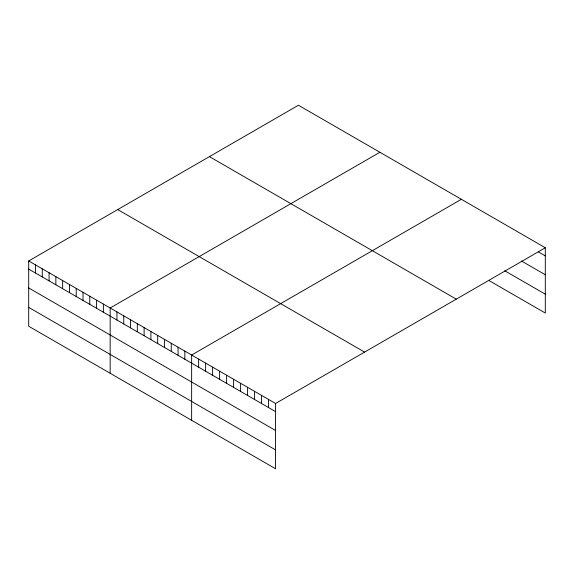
<?xml version="1.0" encoding="UTF-8"?>
<svg xmlns="http://www.w3.org/2000/svg" width="574" height="574" viewBox="0 0 574 574"><rect width="100%" height="100%" fill="white"/><g stroke="black" fill="none" stroke-linecap="round" stroke-linejoin="round"><path stroke-width="0.86" d="M28.7 260.962L275.57 403.486L275.57 468.764L28.7 326.24L28.7 260.962L298.43 105.236L545.3 247.76L545.3 313.038L489.342 280.736M379.895 152.268L110.165 307.994L110.165 373.272M461.367 199.3L191.637 355.026L191.637 420.304M275.57 403.486L545.3 247.76M538.304 251.85L545.3 255.889M521.515 261.019L545.3 274.752M504.733 270.756L545.3 294.182M209.417 156.623L456.287 299.154M117.713 209.567L364.583 352.099M28.7 269.091L275.57 411.615M28.7 287.947L275.57 430.478M28.7 307.377L275.57 449.908M268.575 399.454L268.575 407.583M261.579 395.414L261.579 403.544M254.583 391.375L254.583 399.504M247.588 387.335L247.588 395.464M240.599 383.296L240.599 391.425M233.604 379.256L233.604 387.385M226.608 375.224L226.608 383.353M219.612 371.184L219.612 379.314M212.617 367.145L212.617 375.274M205.621 363.105L205.621 371.235M198.626 359.066L198.626 367.195M184.842 351.109L184.842 359.238M178.055 347.191L178.055 355.32M171.267 343.274L171.267 351.403M164.48 339.349L164.48 347.478M157.692 335.431L157.692 343.561M150.897 331.514L150.897 339.643M144.11 327.589L144.11 335.718M137.322 323.671L137.322 331.801M130.535 319.754L130.535 327.883M123.747 315.836L123.747 323.966M116.953 311.912L116.953 320.041M103.377 304.077L103.377 312.206M96.59 300.159L96.59 308.288M89.802 296.234L89.802 304.363M83.015 292.317L83.015 300.446M76.22 288.399L76.22 296.528M69.432 284.474L69.432 292.604M62.645 280.557L62.645 288.686M55.857 276.639L55.857 284.769M49.07 272.722L49.07 280.851M42.275 268.797L42.275 276.926M35.488 264.879L35.488 273.009"/></g></svg>
